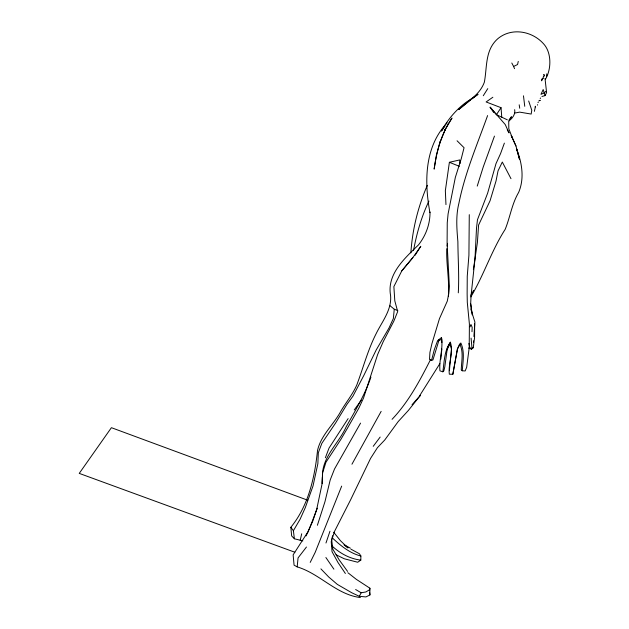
<?xml version="1.0" encoding="UTF-8"?>
<svg xmlns="http://www.w3.org/2000/svg" width="629" height="629" viewBox="0 0 629 629"><rect width="100%" height="100%" fill="white"/><g stroke="black" fill="none" stroke-linecap="round" stroke-linejoin="round"><path stroke-width="0.94" d="M474.651 323.817L474.581 337.537L473.291 347.625L471.428 349.158L468.574 348.026M546.672 76.203L546.711 73.86M336.122 554.802L344.315 558.788L357.72 562.247L360.81 560.109L360.881 556.005L359.442 553.772L350.888 549.141M322.19 483.559L322.378 477.159M322.425 475.327C322.606 456.198 339 443.131 346.28 426.611C355.361 410.54 364.914 394.713 370.921 377.125M471.994 331.703L472.159 327.347L470.924 324.422M469.273 214.662L468.919 255.248L467.253 276.273L467.135 293.782L467.292 302.36L469.399 324.077L469.21 347.695L466.671 367.305L465.153 370.968L462.252 370.764L461.261 369.954C461.419 361.337 463.88 351.918 459.657 343.929M448.343 296.204C449.617 280.337 446.189 264.589 446.747 248.73M472.198 314.862L470.681 303.65L471.082 295.418L474.966 259.148L476.507 228.138L477.466 219.733L487.624 193.205L495.99 163.65L500.558 153.61L504.379 143.121M302.816 540.885L294.38 538.77L291.644 535.932L290.85 527.275C308.493 505.669 314.704 477.553 317.527 450.45C320.947 435.158 333.614 424.669 340.839 411.256C345.989 402.411 352.617 394.485 356.761 385.066C363.177 367.965 367.768 350.149 376.079 333.795C382.023 321.623 391.82 310.011 390.601 295.661C386.607 274.26 404.691 258.307 418.552 244.823C425.888 235.435 430.173 223.987 430 212.02M458.289 292.839C459.264 275.817 457.998 258.747 457.881 241.709C456.803 228.925 455.711 216.03 458.871 203.426C464.933 173.109 477.191 144.536 487.593 115.579M441.849 348.961L440.835 359.112M473.44 342.593L473.574 340.855M410.871 252.889C412.372 229.554 418.01 206.776 427.319 185.343M462.252 370.764C462.96 361.502 464.894 351.76 460.829 342.947L457.527 348.875L452.833 374.279L449.326 374.192C448.021 363.554 453.784 352.783 450.372 342.207C444.239 350.73 444.326 361.754 442.84 371.794L439.946 370.851C438.845 359.772 443.398 348.757 441.464 337.545L437.603 340.659L434.262 349.818L431.549 360.386L429.528 359.403L429.921 352.421L431.903 343.733L439.474 318.612L447.274 301.165L448.784 293.601L449.358 286.101L447.101 243.407L447.25 222.768L448.092 213.884L455.341 177.394L461.316 158.492L464.06 147.713L457.063 140.778M390.035 305.725L394.265 309.232L393.345 318.541L389.029 327.945L376.189 349.976L363.727 375.639L352.932 396.176L346.996 404.274L335.54 423.089L321.859 443.311L318.313 452.762L317.873 463.636L313.014 485.973L305.332 507.556L300.072 519.271L293.397 530.719L294.38 538.77M360.393 597.55C336.389 594.641 319.957 573.719 297.171 566.878L298.06 557.907L306.449 547.026M369.569 590.757L369.836 588.162L356.336 579.356L347.892 572.72M473.904 336.507L474.911 322.095L470.783 308.957M447.148 246.025L447.549 243.321M413.56 250.413C416.665 233.461 421.485 216.706 428.923 201.091M460.066 163.556L459.634 159.947L449.389 162.306L445.348 190.666L445.961 204.598M473.37 269.692L477.38 242.637L478.59 225.048L490.062 200.761L496.014 181.034L498.034 170.868L502.319 162.054L510.992 178.707M542.182 78.664L541.569 80.819L542.379 78.877M518.265 61.406L517.565 64.52L513.61 66.47L514.53 68.679M300.198 540.28L301.7 533.793M331.876 538.573L332.607 535.719M508.877 120.847C512.407 118.551 515.646 114.069 514.671 109.666M477.238 186.105L483.261 166.921L494.457 136.1M534.383 111.341L535.507 106.254L535.082 106.954M442.84 371.794L443.838 370.851L444.797 366.896L447.337 348.12L450.372 342.207M325.971 543.008L329.973 531.214M470.083 326.883L470.641 325.24M317.291 508.193L308.87 530.145M317.386 525.278L324.965 501.698L330.194 479.982L334.51 469.006L360.559 423.105M341.673 486.107L315.168 552.419L310.215 562.397M325.366 457.778L329.046 448.052L348.12 418.607M449.782 344.149L446.897 350.125M438.271 341.531L438.971 339.739M543.11 77.43L544.36 75.433L544.329 74.662L543.472 74.458M459.28 344.778L457.362 349.009L452.833 374.279M537.402 105.137L537.63 104.65M306.032 535.939L308.509 531.018M415.101 255.256L420.785 246.277L412.868 257.591L401.805 270.855L393.872 286.588L394.808 300.898L397.693 311.544L393.817 321.191L383.203 341.689L377.597 354.646L363.554 397.96L358.837 408.15L347.334 428.42L340.871 439.404L325.94 462.284L322.622 472.819L321.938 484.542L316.702 509.38L312.739 521.205L307.683 532.22L293.138 554.849L294.073 565.149L297.171 566.878M541.939 96.473L545.029 95.632L546.593 92.589L545.044 78.759M470.822 296.927C483.827 275.132 491.469 250.68 505.197 229.318C510.158 217.123 511.872 203.859 518.65 192.403C524.617 178.353 521.976 162.832 516.637 149.034L519.593 159.609L515.977 146.014L511.251 135.471L515.977 146.014M359.324 596.316L361.172 592.777L365.874 591.96L369.404 589.853L369.836 588.162L369.931 594.955L365.929 596.929L359.324 596.316L351.8 592.777L337.341 584.396L328.747 577.021L320.908 568.875M430.354 359.93C419.685 380.977 408.457 402.065 392.071 419.315M470.822 295.363L473.582 290.354M351.949 464.218L381.15 411.374M545.429 79.254C551.444 69.442 551.759 52.75 543.668 43.928C532.181 30.923 511.448 27.181 497.688 38.817C484.817 50.273 487.255 67.185 484.33 82.273C481.185 90.788 474.525 97.18 466.86 101.756C456.237 109.422 447.73 119.565 441.479 131.044L444.884 126.232M439.836 363.664L419.488 395.979M483.276 95.734L487.774 88.626M507.344 119.832L496.43 114.682L501.03 107.685L486.115 101.953L492.861 97.251M361.211 400.272L354.229 409.959M540.217 98.517L540.586 97.99M373.217 446.323L380.16 437.061M509.105 119.769L511.456 116.719L508.719 121.594L508.814 128.803L512.376 137.963M447.156 122.867C424.253 146.942 424.292 182.025 429.937 212.673M545.681 91.339L544.517 92.785L540.971 94.334L543.189 89.522L545.029 95.632M543.322 76.691L544.36 75.433M412.868 257.591L401.805 270.855M412.042 404.699L420.447 395.311L408.363 410.462L398.141 421.65L384.767 439.97L377.431 447.683L370.567 458.399L350.605 499.827L334.534 531.363L331.239 541.671L332.041 551.68L337.954 562.46L345.376 573.491M471.428 349.158L473.291 347.625M470.618 99.995L458.69 109.58L469.729 100.223L478.048 94.248L472.104 98.871M441.464 337.545L441.692 338.976L438.798 340.824L432.933 359.945L431.549 360.386M537.913 102.393L538.44 102.252M514.656 113.102L519.64 112.119L531.175 114.061L531.772 110.264L528.674 101.002M539.399 100.459L540.28 100.357L538.762 100.97M542.63 78.326L543.833 78.358M360.81 560.109C349.928 558.859 339.904 553.339 331.986 545.925M360.881 556.005C349.716 553.213 340.721 545.713 332.474 538.047M294.859 552.238L79.246 473.385L111.404 427.681L307.675 500.204M394.265 309.232L397.843 310.592M449.389 162.306L459.343 166.308M350.353 548.173L344.055 544.73L347.986 547.914L340.517 540.767L333.669 532.228M355.637 589.515L361.172 592.777M493.616 112.434L490.125 107.197L505.26 124.573L509.026 132.916L507.257 129.739M490.125 107.197L496.43 114.682M290.85 527.275L293.397 530.719M347.554 571.391L339.125 559.794L332.827 549.164L331.632 539.525M325.885 557.514L333.897 569.174M511.802 63.002L513.61 66.47M449.955 343.458L451.441 348.938L449.389 370.701M468.927 343.387L469.855 347.861L472.017 348.458L471.074 338.119M524.751 106.309L523.477 95.812M519.192 104.807L519.727 108.243M470.681 303.65L471.876 312.401M369.593 592.455L369.931 594.955M501.03 107.685L501.761 117.151M441.692 338.976L441.873 342.569M436.416 155.08L434.144 169.122C436.652 151.117 441.503 133.175 451.999 118.071L444.483 130.793L445.363 129.307L439.702 143.097L440.025 141.808L436.416 155.08"/></g></svg>
